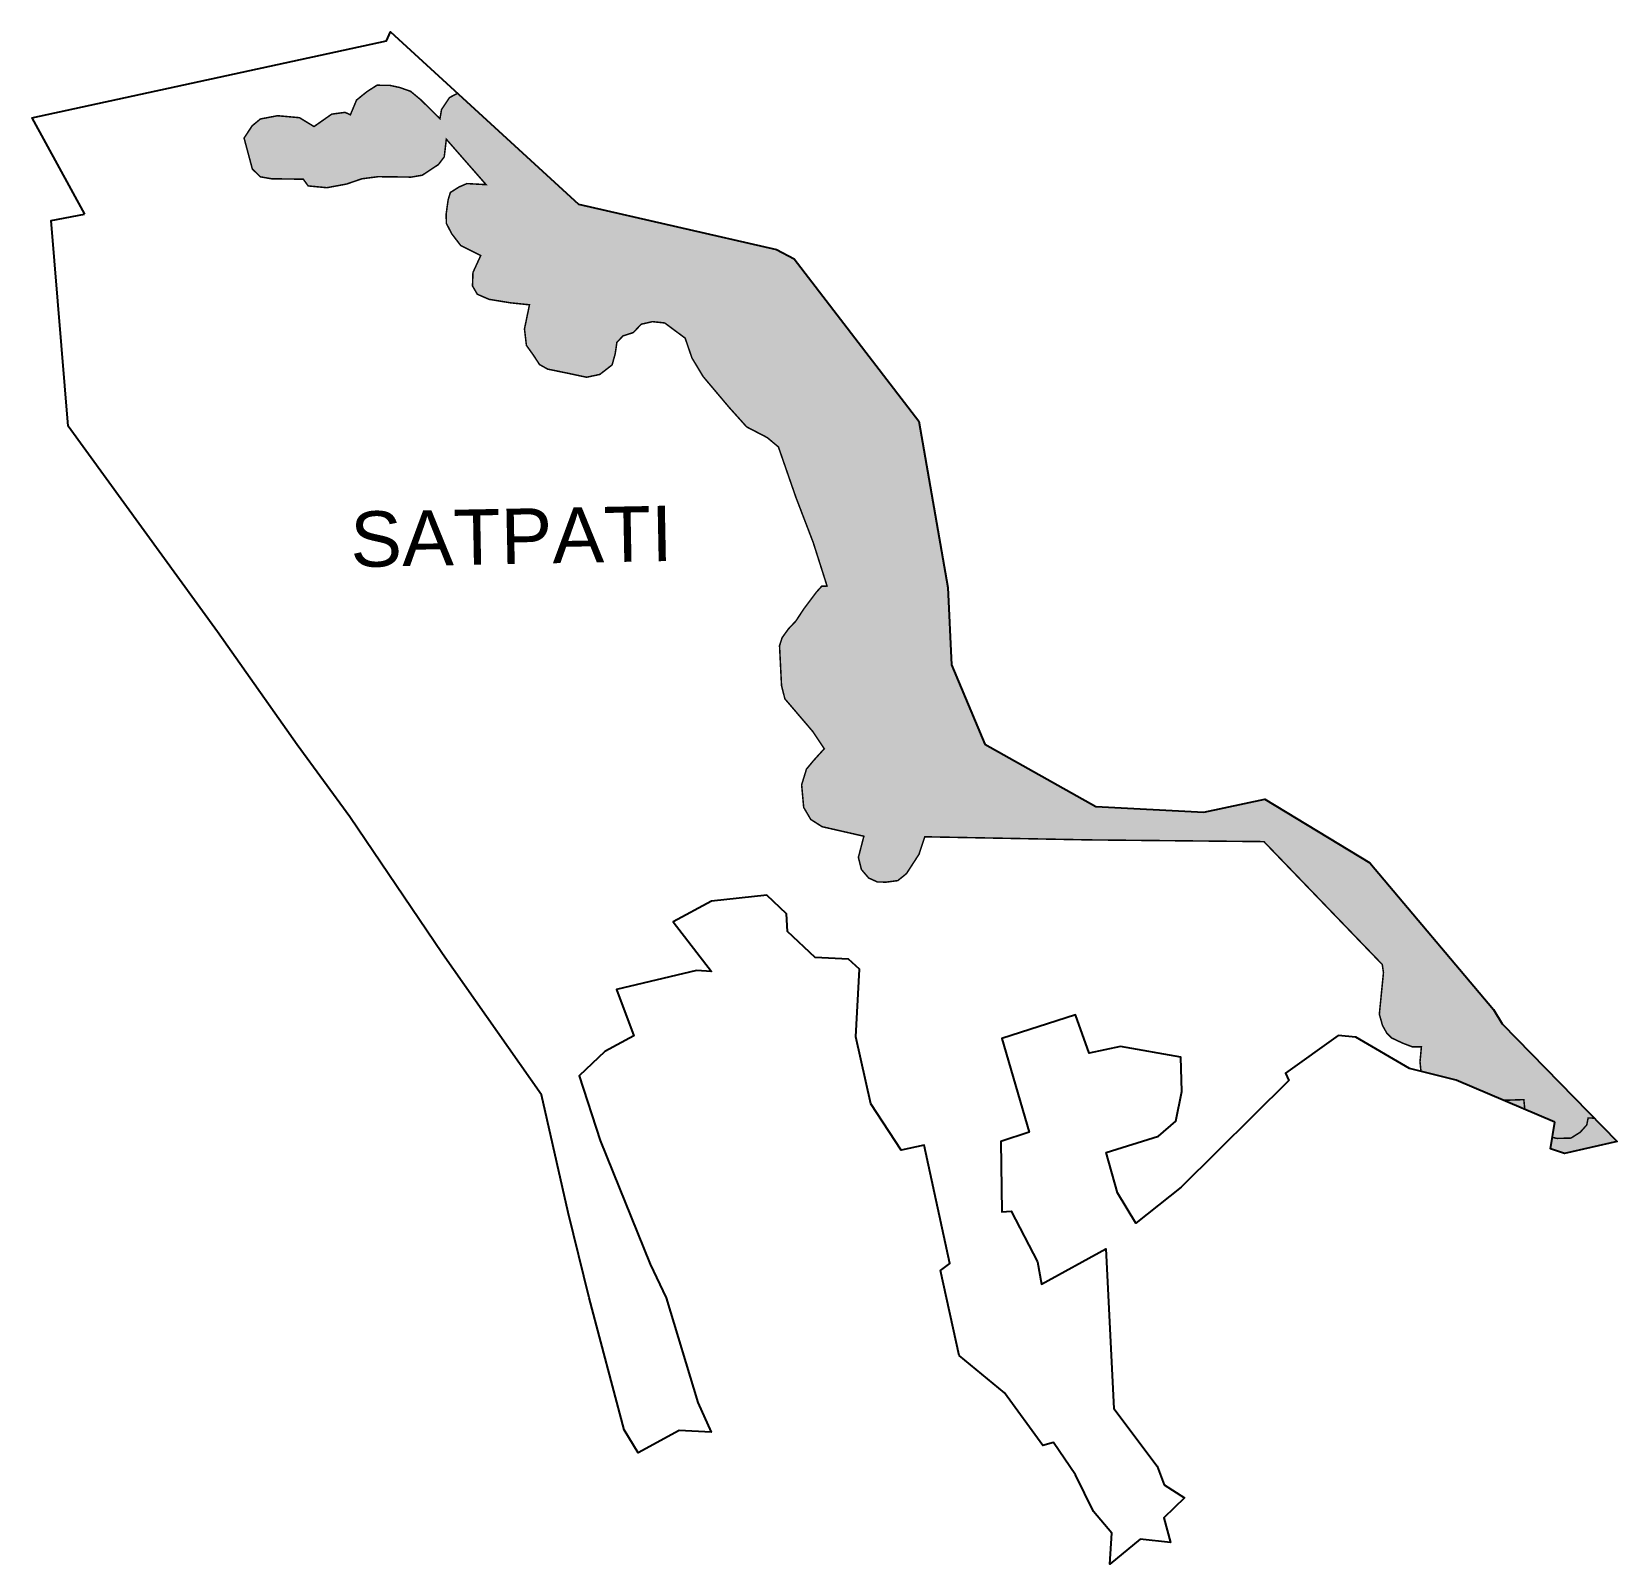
# Model space of a CAD drawing. Header units: metres. Extents: x 258845 to 261959, y 2180031 to 2183042.
import ezdxf

# ---------------------------------------------------------------- set-up
doc = ezdxf.new("R2010")
doc.units = ezdxf.units.M
for name, color, linetype in [('MANGROOVES', 112, 'Continuous'), ('village', 3, 'Continuous'), ('VILLAGE NAME', 250, 'Continuous')]:
    doc.layers.add(name, color=color, linetype=linetype)
doc.styles.get("Standard").update_dxf_attribs({"font": 'simplex.shx'})

msp = doc.modelspace()

# ---------------------------------------------------------------- hatches: boundary and pattern name
at = {"layer": 'MANGROOVES'}
h = msp.add_hatch(dxfattribs=at)
h.set_pattern_fill('GRASS', color=256)
h.paths.add_polyline_path([(260342.7, 2182596.1), (260307.7, 2182613.8), (259918.8, 2182703.4), (259681.6, 2182920.9), (259665.7, 2182912.7), (259649.9, 2182889.1), (259646.8, 2182871.1), (259608.8, 2182908.5), (259589.1, 2182924.8), (259567.8, 2182932.3), (259548.4, 2182936.5), (259523.1, 2182936.8), (259503, 2182923.9), (259482.9, 2182907.6), (259470.8, 2182878.6), (259460.5, 2182883.5), (259434.2, 2182880), (259399.4, 2182855.6), (259370.9, 2182873), (259327.7, 2182876.9), (259294.1, 2182870.5), (259277.9, 2182857.1), (259262, 2182833), (259278.3, 2182772.1), (259294.2, 2182756.8), (259316.2, 2182753), (259378.3, 2182752.2), (259387.9, 2182739), (259424.7, 2182735.5), (259463.5, 2182742.7), (259493.4, 2182753), (259525.2, 2182757.1), (259554.4, 2182756.8), (259590.3, 2182756.3), (259612, 2182760), (259643.8, 2182781), (259655.2, 2182796.1), (259659.3, 2182830.7), (259737.4, 2182741.5), (259699.7, 2182743.6), (259684.1, 2182736.8), (259667.2, 2182726.1), (259662.8, 2182711.5), (259659.1, 2182684.8), (259659.2, 2182665.9), (259669.6, 2182645.4), (259687.6, 2182621.9), (259726.9, 2182602.3), (259711.6, 2182569), (259710.7, 2182542.5), (259720.2, 2182526.2), (259743.3, 2182516.2), (259785.8, 2182509.3), (259822.6, 2182505.5), (259812.8, 2182458), (259816.6, 2182425.8), (259830.2, 2182406.8), (259842.3, 2182388.2), (259858.4, 2182379.1), (259893.4, 2182372), (259934.8, 2182363.2), (259960.8, 2182368.7), (259984.9, 2182387.4), (259991, 2182409), (259994.3, 2182431.6), (260006.3, 2182444.4), (260026.6, 2182450.9), (260042.1, 2182467.3), (260064.3, 2182472.4), (260088.3, 2182469.8), (260128.4, 2182440), (260141.7, 2182401.2), (260163.7, 2182364.6), (260214.8, 2182304), (260249.2, 2182265.7), (260289.6, 2182244.7), (260311.6, 2182226.3), (260346, 2182127.2), (260380, 2182038.5), (260407.2, 2181953), (260396.7, 2181952.7), (260386.5, 2181941.4), (260362, 2181908.8), (260345.8, 2181884.2), (260331.4, 2181869), (260318.8, 2181851.4), (260313.8, 2181835.7), (260317.7, 2181757.6), (260324.3, 2181731.5), (260379.2, 2181667.2), (260401.7, 2181633.5), (260380.9, 2181610.5), (260366.7, 2181593.4), (260357.2, 2181562.5), (260361.3, 2181518.1), (260375.2, 2181494.5), (260397.5, 2181480.3), (260479.5, 2181461.6), (260468.7, 2181420.1), (260474.7, 2181396.2), (260488.8, 2181379.6), (260506, 2181371.8), (260523.1, 2181371.4), (260546.1, 2181374.4), (260563.2, 2181388.2), (260587.8, 2181426.2), (260599.1, 2181460.5), (260922.4, 2181454.4), (261265.3, 2181451), (261497.8, 2181209.6), (261500.1, 2181193.6), (261492, 2181111.9), (261498.2, 2181090), (261506.8, 2181074.6), (261515.9, 2181065.5), (261537.9, 2181055.1), (261557.2, 2181047.8), (261574.6, 2181047.8), (261571.9, 2181018.4), (261573.8, 2180999.7), (261643.2, 2180982.7), (261836.7, 2180900.2), (261828.3, 2180847.7), (261855.4, 2180838.7), (261959.4, 2180862), (261733.2, 2181093), (261716.1, 2181121.1), (261473.2, 2181409.3), (261267.3, 2181534.3), (261147, 2181508.9), (260934.8, 2181519.8), (260717.1, 2181642.2), (260651.4, 2181798), (260644.6, 2181950), (260587.2, 2182277.1)])

# ---------------------------------------------------------------- linework, layer by layer
at = {"color": 3, "flags": 128}
msp.add_lwpolyline([(258844.9, 2182873), (258948.8, 2182683.7)], dxfattribs=at)
at = {"layer": 'MANGROOVES', "const_width": 2.97, "flags": 128}
for points in [[(259681.6, 2182920.9), (259665.7, 2182912.7), (259649.9, 2182889.1), (259646.8, 2182871.1), (259608.8, 2182908.5), (259589.1, 2182924.8), (259567.8, 2182932.3), (259548.4, 2182936.5), (259523.1, 2182936.8), (259503, 2182923.9), (259482.9, 2182907.6), (259470.8, 2182878.6), (259460.5, 2182883.5), (259434.2, 2182880), (259399.4, 2182855.6), (259370.9, 2182873), (259327.7, 2182876.9), (259294.1, 2182870.5), (259277.9, 2182857.1), (259262, 2182833), (259278.3, 2182772.1), (259294.2, 2182756.8), (259316.2, 2182753), (259378.3, 2182752.2), (259387.9, 2182739), (259424.7, 2182735.5), (259463.5, 2182742.7), (259493.4, 2182753), (259525.2, 2182757.1), (259554.4, 2182756.8), (259590.3, 2182756.3), (259612, 2182760), (259643.8, 2182781), (259655.2, 2182796.1), (259659.3, 2182830.7), (259737.4, 2182741.5), (259699.7, 2182743.6), (259684.1, 2182736.8), (259667.2, 2182726.1), (259662.8, 2182711.5), (259659.1, 2182684.8), (259659.2, 2182665.9), (259669.6, 2182645.4), (259687.6, 2182621.9), (259726.9, 2182602.3), (259711.6, 2182569), (259710.7, 2182542.5), (259720.2, 2182526.2), (259743.3, 2182516.2), (259785.8, 2182509.3), (259822.6, 2182505.5), (259812.8, 2182458), (259816.6, 2182425.8), (259830.2, 2182406.8), (259842.3, 2182388.2), (259858.4, 2182379.1), (259893.4, 2182372), (259934.8, 2182363.2), (259960.8, 2182368.7), (259984.9, 2182387.4), (259991, 2182409), (259994.3, 2182431.6), (260006.3, 2182444.4), (260026.6, 2182450.9), (260042.1, 2182467.3), (260064.3, 2182472.4), (260088.3, 2182469.8), (260128.4, 2182440), (260141.7, 2182401.2), (260163.7, 2182364.6), (260214.8, 2182304), (260249.2, 2182265.7), (260289.6, 2182244.7), (260311.6, 2182226.3), (260346, 2182127.2), (260380, 2182038.5), (260407.2, 2181953), (260396.7, 2181952.7), (260386.5, 2181941.4), (260362, 2181908.8), (260345.8, 2181884.2), (260331.4, 2181869), (260318.8, 2181851.4), (260313.8, 2181835.7), (260317.7, 2181757.6), (260324.3, 2181731.5), (260379.2, 2181667.2), (260401.7, 2181633.5), (260380.9, 2181610.5), (260366.7, 2181593.4), (260357.2, 2181562.5), (260361.3, 2181518.1), (260375.2, 2181494.5), (260397.5, 2181480.3), (260479.5, 2181461.6), (260468.7, 2181420.1), (260474.7, 2181396.2), (260488.8, 2181379.6), (260506, 2181371.8), (260523.1, 2181371.4), (260546.1, 2181374.4), (260563.2, 2181388.2), (260587.8, 2181426.2), (260599.1, 2181460.5), (260922.4, 2181454.4), (261265.3, 2181451), (261497.8, 2181209.6), (261500.1, 2181193.6), (261492, 2181111.9), (261498.2, 2181090), (261506.8, 2181074.6), (261515.9, 2181065.5), (261537.9, 2181055.1), (261557.2, 2181047.8), (261574.6, 2181047.8), (261571.9, 2181018.4), (261573.8, 2180999.7)], [(261735.4, 2180943.4), (261745.5, 2180943.2), (261775.8, 2180944.2), (261777.8, 2180925.3)], [(261831.9, 2180870.1), (261841.2, 2180868), (261868.5, 2180868.7), (261886.7, 2180880.2), (261899.4, 2180894.4), (261902.2, 2180908.1), (261914.4, 2180907.9)]]:
    msp.add_lwpolyline(points, dxfattribs=at)
at = {"layer": 'village', "color": 3}
for points in [[(258844.9, 2182873, 0), (259541.5, 2183024, 0), (259549.6, 2183041.9, 0), (259918.8, 2182703.4, 0), (260307.7, 2182613.8, 0), (260342.7, 2182596.1, 0), (260587.2, 2182277.1, 0), (260644.6, 2181950, 0), (260651.4, 2181798, 0), (260717.1, 2181642.2, 0), (260934.8, 2181519.8, 0), (261147, 2181508.9, 0), (261267.3, 2181534.3, 0), (261473.2, 2181409.3, 0), (261716.1, 2181121.1, 0), (261733.2, 2181093, 0), (261959.4, 2180862, 0), (261855.4, 2180838.7, 0), (261828.3, 2180847.7, 0), (261836.7, 2180900.2, 0)], [(261836.7, 2180900.2, 0), (261643.2, 2180982.7, 0), (261551, 2181005.2, 0), (261445.6, 2181066.7, 0), (261410.9, 2181070, 0), (261307.4, 2180996.5, 0), (261314.3, 2180981.5, 0), (261102.8, 2180772.1, 0), (261013.7, 2180701.4, 0), (260977.9, 2180760.8, 0), (260955.2, 2180840.1, 0), (261058.5, 2180872.7, 0), (261092.5, 2180902, 0), (261104.2, 2180960.3, 0), (261102.3, 2181027.8, 0), (260983.8, 2181048.7, 0), (260921.7, 2181035.2, 0), (260895.4, 2181110.8, 0), (260750.5, 2181064.5, 0), (260803.9, 2180880.5, 0), (260748.4, 2180861.7, 0), (260750.8, 2180724.1, 0), (260768.9, 2180725.1, 0), (260820.7, 2180625.4, 0), (260828.1, 2180581.7, 0), (260955, 2180651.3, 0), (260970.2, 2180337.8, 0), (261055.9, 2180224.3, 0), (261069.1, 2180187.4, 0), (261109.2, 2180162.3, 0), (261068.8, 2180123, 0), (261081.8, 2180074.1, 0), (261022.1, 2180080.9, 0), (260962.9, 2180031.5, 0), (260966.3, 2180092.9, 0), (260930.6, 2180134.9, 0), (260894.9, 2180206.9, 0), (260851.9, 2180270.7, 0), (260830.9, 2180264.5, 0), (260755.9, 2180368.3, 0), (260666.7, 2180441.4, 0), (260630.1, 2180608.5, 0), (260648.6, 2180622, 0), (260598.1, 2180854.6, 0), (260553, 2180844.9, 0), (260493, 2180936.2, 0), (260463.8, 2181067.6, 0), (260471.1, 2181200.6, 0), (260449.1, 2181220.2, 0), (260383.9, 2181223.1, 0), (260329.6, 2181274.3, 0), (260327.5, 2181309.2, 0), (260289, 2181345.6, 0), (260180.3, 2181333.8, 0), (260105.2, 2181293.3, 0), (260180.2, 2181195.6, 0), (260150.5, 2181197.8, 0), (259993.8, 2181160.3, 0), (260027.4, 2181069.4, 0), (259970.5, 2181038.5, 0), (259920.5, 2180991.2, 0), (259961.6, 2180863.6, 0), (260059.5, 2180621.3, 0), (260091.2, 2180554.9, 0), (260153.1, 2180349, 0), (260179.8, 2180290.9, 0), (260116.6, 2180294.5, 0), (260036.4, 2180250.4, 0), (260008.9, 2180295.9, 0), (259939.7, 2180554.9, 0), (259898.5, 2180722.4, 0), (259846.4, 2180953.8, 0), (259652.1, 2181230.3, 0), (259469.7, 2181499.8, 0), (259366, 2181641.4, 0), (259209.9, 2181863.3, 0), (258916.3, 2182267, 0), (258882.9, 2182670.8, 0), (258948.8, 2182683.7, 0)]]:
    msp.add_polyline3d(points, dxfattribs=at)

# ---------------------------------------------------------------- texts
at = {"layer": 'VILLAGE NAME', "insert": (259469.6, 2182098.9), "char_height": 108.748, "attachment_point": 1, "rotation": 1.1028}
msp.add_mtext_dynamic_manual_height_columns('{\\fArial|b0|i0|c0|p34;SATPATI}', width=726.929, gutter_width=543.7, heights=[0], dxfattribs=at)

doc.saveas('drawing.dxf')
